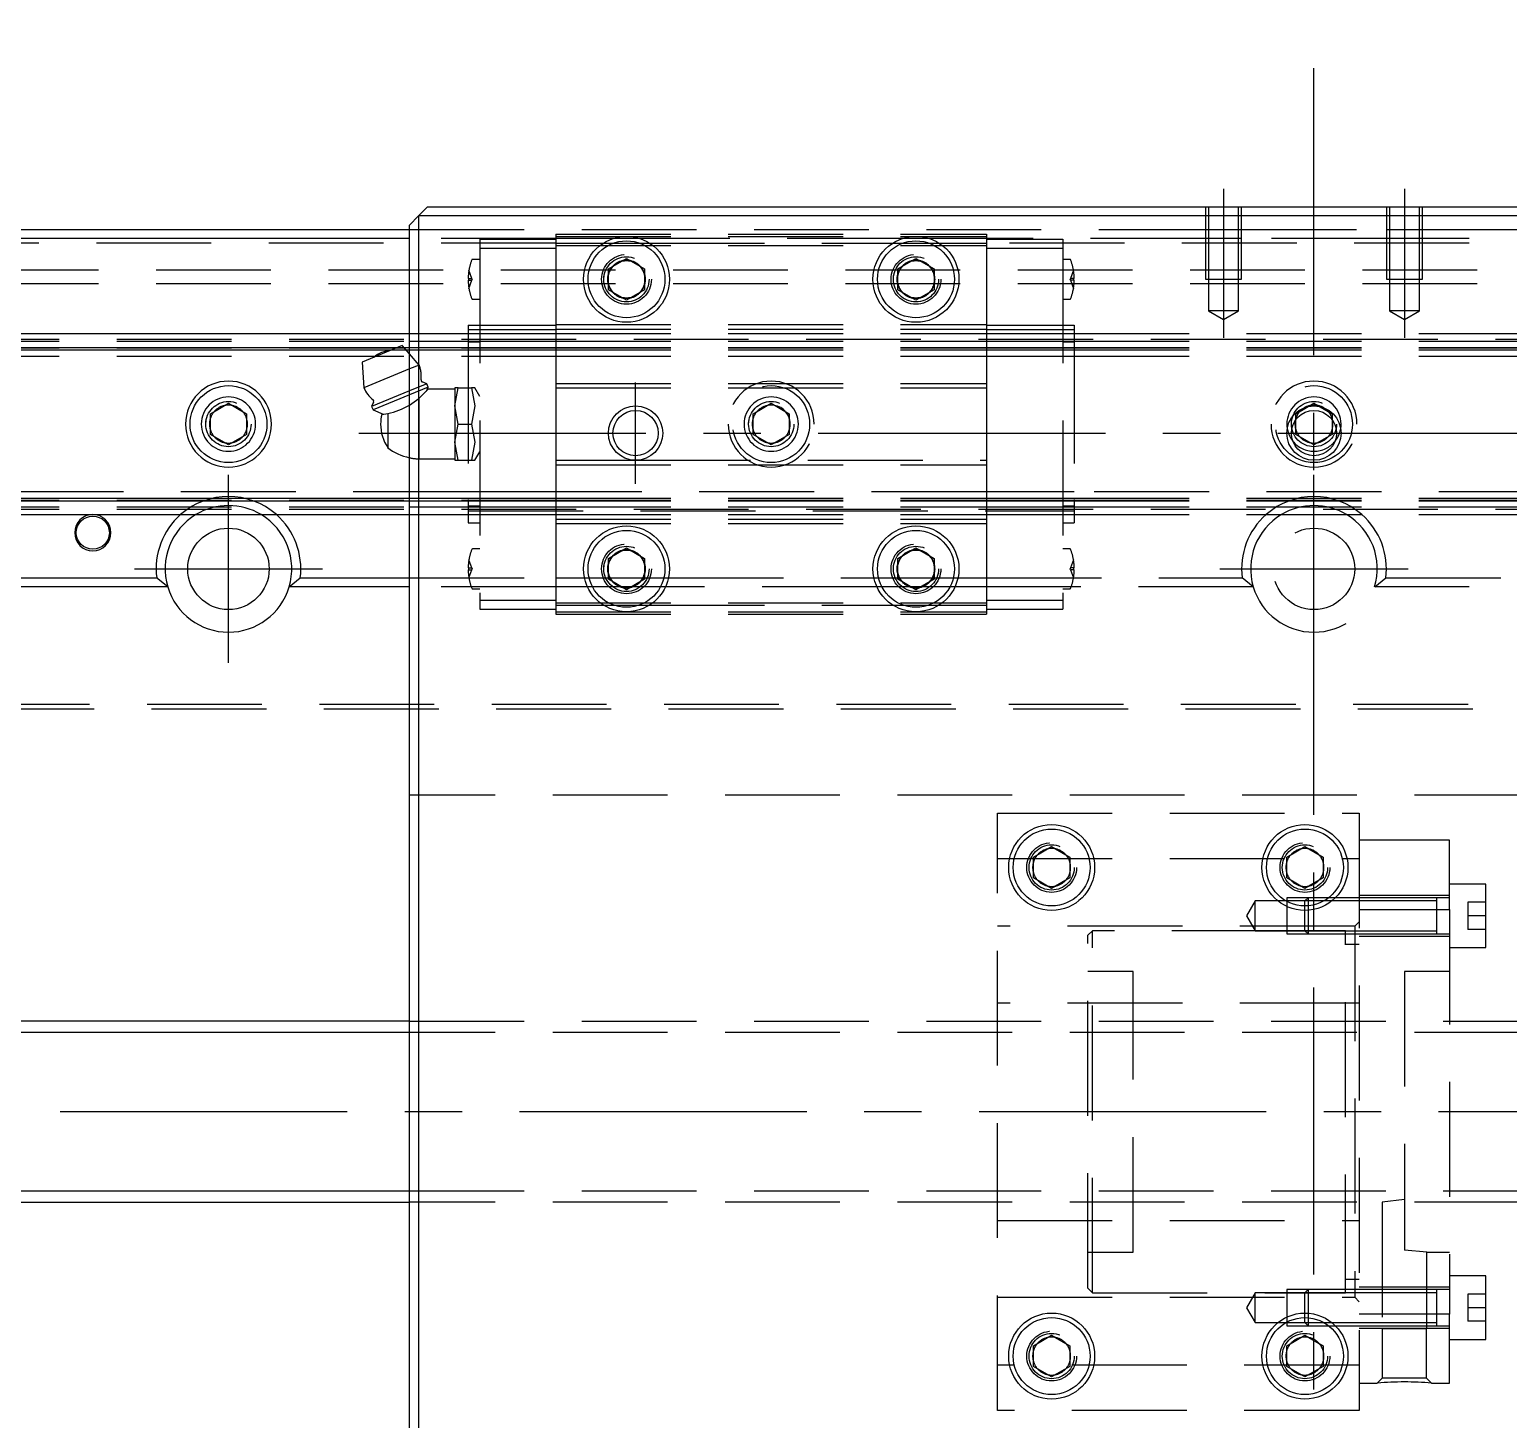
# Model space of a CAD drawing. Extents: x -11 to 991, y -337 to 120.
# Drawn here: x 238 to 401.5, y -34 to 119.6 of the extents above; entities that cross this region are included whole.
import ezdxf

# ---------------------------------------------------------------- set-up
doc = ezdxf.new("R2010")
doc.units = 0
doc.linetypes.add('CENTER', pattern=[50.8, 31.75, -6.35, 6.35, -6.35])
doc.linetypes.add('DASHED', pattern=[19.05, 12.7, -6.35])
doc.layers.get('0').update_dxf_attribs({"linetype": 'CONTINUOUS'})
doc.layers.add('CENTER', color=1, linetype='CENTER')

msp = doc.modelspace()

# ---------------------------------------------------------------- linework, layer by layer
at = {"color": 7, "linetype": 'CONTINUOUS'}
for p, q in [((281, 99), (282, 100)), ((282, 100), (478, 100)), ((280, 98), (281, 99)), ((281, 99), (281, -99)), ((479, 99), (281, 99)), ((280, 96.5), (1, 96.5)), ((2, 97.5), (280, 97.5)), ((280, -98), (280, 98)), ((302, 93.15), (304, 94.31)), ((304, 94.31), (306, 93.15)), ((334, 93.15), (336, 94.31)), ((336, 94.31), (338, 93.15)), ((302, 90.85), (302, 93.15)), ((306, 93.15), (306, 90.85)), ((334, 90.85), (334, 93.15)), ((338, 93.15), (338, 90.85)), ((304, 89.69), (302, 90.85)), ((306, 90.85), (304, 89.69)), ((336, 89.69), (334, 90.85)), ((338, 90.85), (336, 89.69)), ((0, 86), (280, 86)), ((0, 84.48), (278.73, 84.48)), ((0, 84.2), (278.05, 84.2)), ((279.2, 84.68), (274.77, 82.84)), ((280, 83.76), (279.2, 84.68)), ((279.37, 84.48), (280, 84.48)), ((279.62, 84.2), (280, 84.2)), ((274.77, 82.84), (274.97, 80)), ((280, 82.09), (274.97, 80)), ((280, 79.66), (275.83, 77.93)), ((280, 79.22), (275.98, 77.56)), ((258, 77.15), (260, 78.31)), ((258, 74.85), (258, 77.15)), ((260, 78.31), (262, 77.15)), ((262, 77.15), (262, 74.85)), ((276.04, 78.44), (275.83, 77.93)), ((275.83, 77.93), (275.98, 77.56)), ((275.98, 77.56), (277.1, 77.09)), ((276.94, 77.07), (277.6, 77.18)), ((277.6, 77.18), (277.6, 73.4)), ((260, 73.69), (258, 74.85)), ((262, 74.85), (260, 73.69)), ((0, 67.8), (280, 67.8)), ((0, 67.52), (280, 67.52)), ((0, 66), (280, 66)), ((302, 61.15), (304, 62.31)), ((304, 62.31), (306, 61.15)), ((334, 61.15), (336, 62.31)), ((336, 62.31), (338, 61.15)), ((302, 58.85), (302, 61.15)), ((306, 61.15), (306, 58.85)), ((334, 58.85), (334, 61.15)), ((338, 61.15), (338, 58.85)), ((147.94, 59), (252.06, 59)), ((253.29, 58), (252.06, 59)), ((266.71, 58), (267.94, 59)), ((267.94, 59), (280, 59)), ((253.29, 58), (146.71, 58)), ((280, 58), (266.71, 58)), ((304, 57.69), (302, 58.85)), ((306, 58.85), (304, 57.69)), ((336, 57.69), (334, 58.85)), ((338, 58.85), (336, 57.69)), ((349, 28.15), (351, 29.31)), ((349, 25.85), (349, 28.15)), ((351, 29.31), (353, 28.15)), ((353, 28.15), (353, 25.85)), ((377, 28.15), (379, 29.31)), ((377, 25.85), (377, 28.15)), ((379, 29.31), (381, 28.15)), ((381, 28.15), (381, 25.85)), ((351, 24.69), (349, 25.85)), ((353, 25.85), (351, 24.69)), ((379, 24.69), (377, 25.85)), ((381, 25.85), (379, 24.69)), ((280, 10), (28, 10)), ((28, -10), (280, -10)), ((349, -25.85), (351, -24.69)), ((349, -28.15), (349, -25.85)), ((351, -24.69), (353, -25.85)), ((353, -25.85), (353, -28.15)), ((377, -25.85), (379, -24.69)), ((377, -28.15), (377, -25.85)), ((379, -24.69), (381, -25.85)), ((381, -25.85), (381, -28.15)), ((351, -29.31), (349, -28.15)), ((353, -28.15), (351, -29.31)), ((379, -29.31), (377, -28.15)), ((381, -28.15), (379, -29.31))]:
    msp.add_line(p, q, dxfattribs=at)
at = {"color": 3, "linetype": 'DASHED'}
for p, q in [((368, 100), (368, 92)), ((368.35, 100), (368.35, 92)), ((371.65, 92), (371.65, 100)), ((372, 92), (372, 100)), ((388, 100), (388, 92)), ((388.35, 100), (388.35, 92)), ((391.65, 92), (391.65, 100)), ((392, 92), (392, 100)), ((280, 97.5), (368, 97.5)), ((296.2, 96.5), (280, 96.5)), ((296.2, 97), (343.8, 97)), ((296.2, 97), (296.2, 96)), ((296.2, 96.75), (343.8, 96.75)), ((302.48, 96.5), (296.2, 96.5)), ((305.52, 96.5), (302.48, 96.5)), ((334.48, 96.5), (305.52, 96.5)), ((337.52, 96.5), (334.48, 96.5)), ((343.8, 96.5), (337.52, 96.5)), ((343.8, 97), (343.8, 96)), ((368, 96.5), (343.8, 96.5)), ((368, 97.5), (372, 97.5)), ((372, 96.5), (368, 96.5)), ((372, 97.5), (388, 97.5)), ((388, 96.5), (372, 96.5)), ((388, 97.5), (392, 97.5)), ((392, 96.5), (388, 96.5)), ((392, 97.5), (480, 97.5)), ((416.2, 96.5), (392, 96.5)), ((296.2, 96), (0.5, 96)), ((287.77, 96.45), (287.77, 95.45)), ((287.77, 96.45), (296.2, 96.45)), ((287.77, 95.45), (287.77, 56.55)), ((287.77, 95.45), (296.2, 95.45)), ((296.2, 96), (301.44, 96)), ((296.2, 96), (296.2, 87)), ((296.2, 95.75), (343.8, 95.75)), ((301.44, 96), (302.56, 96)), ((302.56, 96), (305.44, 96)), ((305.44, 96), (306.56, 96)), ((306.56, 96), (333.44, 96)), ((333.44, 96), (334.56, 96)), ((334.56, 96), (337.44, 96)), ((337.44, 96), (338.56, 96)), ((338.56, 96), (343.8, 96)), ((343.8, 96.45), (352.23, 96.45)), ((343.8, 96), (343.8, 87)), ((416.2, 96), (343.8, 96)), ((343.8, 95.45), (352.23, 95.45)), ((352.23, 96.45), (352.23, 95.45)), ((352.23, 95.45), (352.23, 56.55)), ((287.77, 94.2), (286.99, 94.2)), ((353.01, 94.2), (352.23, 94.2)), ((760, 93), (0, 93)), ((286.58, 92.1), (286.5, 92.1)), ((286.5, 91.9), (286.58, 91.9)), ((286.9, 92.1), (286.58, 93)), ((286.58, 92.1), (286.9, 92.1)), ((286.58, 91.9), (286.58, 92.1)), ((286.58, 91), (286.9, 91.9)), ((286.58, 91.9), (286.9, 91.9)), ((286.9, 92.1), (286.94, 92)), ((286.9, 91.9), (286.94, 92)), ((301.5, 92), (301.53, 92.41)), ((333.5, 92), (333.53, 92.41)), ((353.1, 92.1), (353.06, 92)), ((353.1, 91.9), (353.06, 92)), ((353.42, 93), (353.1, 92.1)), ((353.42, 92.1), (353.1, 92.1)), ((353.1, 91.9), (353.42, 91)), ((353.42, 91.9), (353.1, 91.9)), ((353.5, 92.1), (353.42, 92.1)), ((353.42, 92.1), (353.42, 91.9)), ((353.42, 91.9), (353.5, 91.9)), ((368, 92), (372, 92)), ((368.35, 92), (368.35, 88.5)), ((371.65, 88.5), (371.65, 92)), ((388, 92), (392, 92)), ((388.35, 92), (388.35, 88.5)), ((391.65, 88.5), (391.65, 92)), ((760, 91.5), (0, 91.5)), ((286.99, 89.8), (287.77, 89.8)), ((352.23, 89.8), (353.01, 89.8)), ((368.35, 88.5), (370, 87.55)), ((371.65, 88.5), (368.35, 88.5)), ((370, 87.55), (371.65, 88.5)), ((388.35, 88.5), (390, 87.55)), ((391.65, 88.5), (388.35, 88.5)), ((390, 87.55), (391.65, 88.5)), ((286.5, 86.93), (287.77, 86.93)), ((286.5, 86.93), (286.5, 84.33)), ((286.5, 86.92), (287.77, 86.92)), ((287.77, 86.93), (296.2, 86.93)), ((296.2, 87), (296.2, 86.5)), ((296.2, 87), (343.8, 87)), ((343.8, 87), (343.8, 86.5)), ((343.8, 86.93), (352.23, 86.93)), ((352.23, 86.93), (353.5, 86.93)), ((352.23, 86.92), (353.5, 86.92)), ((353.5, 86.93), (353.5, 84.33)), ((0, 85.4), (760, 85.4)), ((0, 85.15), (280, 85.15)), ((280, 86), (286.5, 86)), ((280, 85.15), (286.5, 85.15)), ((286.5, 86.46), (287.77, 86.46)), ((286.5, 86), (296.2, 86)), ((286.5, 85.15), (296.2, 85.15)), ((286.5, 85.08), (287.77, 85.08)), ((287.77, 86.46), (296.2, 86.46)), ((296.2, 86.5), (296.2, 80.5)), ((296.2, 86.5), (343.8, 86.5)), ((296.2, 86), (343.8, 86)), ((296.2, 85.15), (343.8, 85.15)), ((343.8, 86.5), (343.8, 80.5)), ((343.8, 86.46), (352.23, 86.46)), ((343.8, 86), (353.5, 86)), ((343.8, 85.15), (353.5, 85.15)), ((352.23, 86.46), (353.5, 86.46)), ((352.23, 85.08), (353.5, 85.08)), ((353.5, 86), (406.5, 86)), ((353.5, 85.15), (406.5, 85.15)), ((0, 84.42), (286.5, 84.42)), ((0, 83.5), (286.5, 83.5)), ((278.05, 84.2), (279.62, 84.2)), ((278.73, 84.48), (279.37, 84.48)), ((280, 84.48), (286.5, 84.48)), ((280, 84.2), (286.5, 84.2)), ((281.07, 82.53), (280, 83.76)), ((286.5, 84.48), (296.2, 84.48)), ((286.5, 84.42), (296.2, 84.42)), ((286.5, 84.33), (286.5, 67.67)), ((286.5, 84.2), (296.2, 84.2)), ((286.5, 83.5), (296.2, 83.5)), ((296.2, 84.48), (343.8, 84.48)), ((296.2, 84.42), (343.8, 84.42)), ((296.2, 84.2), (343.8, 84.2)), ((296.2, 83.5), (343.8, 83.5)), ((343.8, 84.48), (353.5, 84.48)), ((343.8, 84.42), (353.5, 84.42)), ((343.8, 84.2), (353.5, 84.2)), ((343.8, 83.5), (353.5, 83.5)), ((353.5, 84.48), (406.5, 84.48)), ((353.5, 84.42), (406.5, 84.42)), ((353.5, 84.33), (353.5, 67.67)), ((353.5, 84.2), (406.5, 84.2)), ((353.5, 83.5), (406.5, 83.5)), ((281.07, 82.53), (280, 82.09)), ((281.93, 80.45), (280, 79.66)), ((281.93, 80.45), (281.42, 80.66)), ((282.08, 80.08), (281.93, 80.45)), ((296.2, 80.5), (343.8, 80.5)), ((296.2, 80.5), (296.2, 80)), ((343.8, 80.5), (343.8, 80)), ((282.08, 80.08), (280, 79.22)), ((280, 78.1), (281.04, 78.83)), ((281.04, 78.83), (282.08, 79.85)), ((281.04, 78.83), (281.04, 72.15)), ((281.9, 79.64), (282.08, 80.08)), ((285.04, 79.85), (282.08, 79.85)), ((285.4, 80), (285.04, 80)), ((285.04, 80), (285.04, 78)), ((285.04, 78), (285.4, 80)), ((285.4, 80), (286.87, 80)), ((287.22, 80), (286.87, 80)), ((286.87, 80), (287.22, 78)), ((287.77, 79.06), (287.22, 80)), ((296.2, 80), (296.2, 72)), ((296.2, 80), (343.8, 80)), ((343.8, 80), (343.8, 72)), ((285.4, 76), (285.04, 78)), ((285.04, 78), (285.04, 74)), ((287.22, 78), (286.87, 76)), ((318, 77.15), (320, 78.31)), ((318, 74.85), (318, 77.15)), ((320, 78.31), (322, 77.15)), ((322, 77.15), (322, 74.85)), ((378, 77.15), (380, 78.31)), ((378, 76.5), (378, 77.15)), ((380, 78.31), (382, 77.15)), ((382, 77.15), (382, 76.5)), ((257.5, 76), (257.53, 76.41)), ((285.04, 74), (285.4, 76)), ((285.4, 76), (286.87, 76)), ((286.87, 76), (287.22, 74)), ((317.5, 76), (317.53, 76.41)), ((377.5, 76), (377.53, 76.41)), ((378, 74.85), (378, 76.5)), ((382, 76.5), (382, 74.85)), ((285.04, 74), (285.04, 72)), ((285.4, 72), (285.04, 74)), ((287.22, 74), (286.87, 72)), ((320, 73.69), (318, 74.85)), ((322, 74.85), (320, 73.69)), ((380, 73.69), (378, 74.85)), ((382, 74.85), (380, 73.69)), ((281.04, 72.15), (285.04, 72.15)), ((285.04, 72), (285.4, 72)), ((285.4, 72), (286.87, 72)), ((286.87, 72), (287.22, 72)), ((287.22, 72), (287.77, 72.94)), ((296.2, 72), (305, 72)), ((296.2, 72), (296.2, 71.5)), ((305, 72), (343.8, 72)), ((343.8, 72), (343.8, 71.5)), ((296.2, 71.5), (296.2, 65.5)), ((296.2, 71.5), (343.8, 71.5)), ((343.8, 71.5), (343.8, 65.5)), ((286.5, 68.5), (0, 68.5)), ((0, 67.58), (286.5, 67.58)), ((280, 67.8), (286.5, 67.8)), ((280, 67.52), (286.5, 67.52)), ((296.2, 68.5), (286.5, 68.5)), ((286.5, 67.8), (296.2, 67.8)), ((286.5, 67.67), (286.5, 65.07)), ((286.5, 67.58), (296.2, 67.58)), ((286.5, 67.52), (296.2, 67.52)), ((343.8, 68.5), (296.2, 68.5)), ((296.2, 67.8), (343.8, 67.8)), ((296.2, 67.58), (343.8, 67.58)), ((296.2, 67.52), (343.8, 67.52)), ((353.5, 68.5), (343.8, 68.5)), ((343.8, 67.8), (353.5, 67.8)), ((343.8, 67.58), (353.5, 67.58)), ((343.8, 67.52), (353.5, 67.52)), ((406.5, 68.5), (353.5, 68.5)), ((353.5, 67.8), (406.5, 67.8)), ((353.5, 67.67), (353.5, 65.07)), ((353.5, 67.58), (406.5, 67.58)), ((353.5, 67.52), (406.5, 67.52)), ((0, 66.85), (280, 66.85)), ((0, 66.6), (760, 66.6)), ((280, 66.85), (286.5, 66.85)), ((280, 66), (286.5, 66)), ((287.77, 66.92), (286.5, 66.92)), ((286.5, 66.85), (296.2, 66.85)), ((286.5, 66.4), (353.5, 66.4)), ((286.5, 66), (296.2, 66)), ((296.2, 66.85), (343.8, 66.85)), ((296.2, 66), (343.8, 66)), ((296.2, 65.5), (343.8, 65.5)), ((296.2, 65.5), (296.2, 65)), ((343.8, 66.85), (353.5, 66.85)), ((343.8, 66), (353.5, 66)), ((343.8, 65.5), (343.8, 65)), ((353.5, 66.92), (352.23, 66.92)), ((353.5, 66.85), (406.5, 66.85)), ((353.5, 66), (406.5, 66)), ((286.5, 65.08), (287.77, 65.08)), ((286.5, 65.07), (287.77, 65.07)), ((296.2, 65), (296.2, 56)), ((296.2, 65), (343.8, 65)), ((343.8, 65), (343.8, 56)), ((352.23, 65.08), (353.5, 65.08)), ((352.23, 65.07), (353.5, 65.07)), ((287.77, 62.2), (286.99, 62.2)), ((353.01, 62.2), (352.23, 62.2)), ((286.9, 60.1), (286.58, 61)), ((353.42, 61), (353.1, 60.1)), ((280, 59), (296.2, 59)), ((286.58, 60.1), (286.5, 60.1)), ((286.5, 59.9), (286.58, 59.9)), ((286.58, 60.1), (286.9, 60.1)), ((286.58, 59.9), (286.58, 60.1)), ((286.58, 59), (286.9, 59.9)), ((286.58, 59.9), (286.9, 59.9)), ((286.9, 60.1), (286.94, 60)), ((286.9, 59.9), (286.94, 60)), ((296.2, 59), (299.36, 59)), ((299.36, 59), (299.87, 59)), ((299.87, 59), (301.44, 59)), ((301.44, 59), (301.71, 59)), ((301.5, 60), (301.53, 60.41)), ((301.71, 59), (302, 59)), ((302, 59), (302.15, 59)), ((302.15, 59), (302.2, 59)), ((302.2, 59), (305.8, 59)), ((305.8, 59), (305.85, 59)), ((305.85, 59), (306, 59)), ((306, 59), (306.29, 59)), ((306.29, 59), (306.56, 59)), ((306.56, 59), (308.13, 59)), ((308.13, 59), (308.64, 59)), ((308.64, 59), (331.36, 59)), ((331.36, 59), (331.87, 59)), ((331.87, 59), (333.44, 59)), ((333.44, 59), (333.71, 59)), ((333.5, 60), (333.53, 60.41)), ((333.71, 59), (334, 59)), ((334, 59), (334.15, 59)), ((334.15, 59), (334.2, 59)), ((334.2, 59), (337.8, 59)), ((337.8, 59), (337.85, 59)), ((337.85, 59), (338, 59)), ((338, 59), (338.29, 59)), ((338.29, 59), (338.56, 59)), ((338.56, 59), (340.13, 59)), ((340.13, 59), (340.64, 59)), ((340.64, 59), (343.8, 59)), ((343.8, 59), (372.06, 59)), ((353.1, 60.1), (353.06, 60)), ((353.1, 59.9), (353.06, 60)), ((353.42, 60.1), (353.1, 60.1)), ((353.1, 59.9), (353.42, 59)), ((353.42, 59.9), (353.1, 59.9)), ((353.5, 60.1), (353.42, 60.1)), ((353.42, 60.1), (353.42, 59.9)), ((353.42, 59.9), (353.5, 59.9)), ((373.29, 58), (372.06, 59)), ((386.71, 58), (387.94, 59)), ((387.94, 59), (416.2, 59)), ((296.2, 58), (280, 58)), ((286.99, 57.8), (287.77, 57.8)), ((299.69, 58), (296.2, 58)), ((300.25, 58), (299.69, 58)), ((302.11, 58), (300.25, 58)), ((302.5, 58), (302.11, 58)), ((303.36, 58), (302.5, 58)), ((303.46, 58), (303.36, 58)), ((303.5, 58), (303.46, 58)), ((304.5, 58), (303.5, 58)), ((304.54, 58), (304.5, 58)), ((304.64, 58), (304.54, 58)), ((305.5, 58), (304.64, 58)), ((305.89, 58), (305.5, 58)), ((307.75, 58), (305.89, 58)), ((308.31, 58), (307.75, 58)), ((331.69, 58), (308.31, 58)), ((332.25, 58), (331.69, 58)), ((334.11, 58), (332.25, 58)), ((334.5, 58), (334.11, 58)), ((335.36, 58), (334.5, 58)), ((335.46, 58), (335.36, 58)), ((335.5, 58), (335.46, 58)), ((336.5, 58), (335.5, 58)), ((336.54, 58), (336.5, 58)), ((336.64, 58), (336.54, 58)), ((337.5, 58), (336.64, 58)), ((337.89, 58), (337.5, 58)), ((339.75, 58), (337.89, 58)), ((340.31, 58), (339.75, 58)), ((343.8, 58), (340.31, 58)), ((373.29, 58), (343.8, 58)), ((352.23, 57.8), (353.01, 57.8)), ((416.2, 58), (386.71, 58)), ((287.77, 56.55), (287.77, 55.55)), ((287.77, 56.55), (296.2, 56.55)), ((296.2, 56.25), (343.8, 56.25)), ((296.2, 56), (301.44, 56)), ((296.2, 56), (296.2, 55)), ((301.44, 56), (302.56, 56)), ((302.56, 56), (305.44, 56)), ((305.44, 56), (306.56, 56)), ((306.56, 56), (333.44, 56)), ((333.44, 56), (334.56, 56)), ((334.56, 56), (337.44, 56)), ((337.44, 56), (338.56, 56)), ((338.56, 56), (343.8, 56)), ((343.8, 56.55), (352.23, 56.55)), ((343.8, 56), (343.8, 55)), ((352.23, 56.55), (352.23, 55.55)), ((287.77, 55.55), (296.2, 55.55)), ((296.2, 55.25), (343.8, 55.25)), ((296.2, 55), (343.8, 55)), ((343.8, 55.55), (352.23, 55.55)), ((759.5, 44.5), (0.5, 44.5)), ((759, 45), (1, 45)), ((480, 35), (280, 35)), ((345, 33), (385, 33)), ((345, -33), (345, 33)), ((385, 33), (385, -33)), ((395, 30), (385, 30)), ((395, 22.36), (395, 30)), ((345, 28), (385, 28)), ((348.5, 27), (348.52, 27.3)), ((376.5, 27), (376.52, 27.3)), ((399, 25.15), (395, 25.15)), ((399, 18.15), (399, 25.15)), ((373.5, 23.3), (372.55, 21.65)), ((377, 23.3), (373.5, 23.3)), ((373.5, 20), (373.5, 23.3)), ((379.35, 23.65), (377, 23.65)), ((377, 23.65), (377, 23.25)), ((379, 23.3), (377, 23.3)), ((377, 23.25), (377, 22.69)), ((379.35, 23.65), (379, 23.3)), ((381.09, 23.3), (379, 23.3)), ((379, 22.75), (379, 23.3)), ((381.62, 23.65), (379.35, 23.65)), ((381.62, 23.65), (379.35, 23.65)), ((379.35, 23.65), (379.35, 22.76)), ((381.98, 23.3), (381.09, 23.3)), ((382.37, 23.65), (381.62, 23.65)), ((382.37, 23.65), (381.62, 23.65)), ((385, 23.3), (381.98, 23.3)), ((385, 23.65), (382.37, 23.65)), ((385, 23.65), (382.37, 23.65)), ((395, 23.9), (385, 23.9)), ((393.6, 23.65), (385, 23.65)), ((393.6, 23.3), (385, 23.3)), ((393.6, 23.65), (393.59, 23.65)), ((395, 23.65), (393.6, 23.65)), ((393.6, 23.65), (393.6, 23.65)), ((393.6, 19.65), (393.6, 23.65)), ((399, 23.15), (397, 23.15)), ((397, 23.15), (397, 21.65)), ((372.55, 21.65), (373.5, 20)), ((377, 22.69), (377, 19.65)), ((379, 22.25), (379, 22.75)), ((379, 20), (379, 22.25)), ((379.35, 22.76), (379.35, 22.26)), ((379.35, 22.26), (379.35, 19.65)), ((385, 22.36), (395, 22.36)), ((395, 22.36), (395, -22.36)), ((397, 21.65), (397, 20.15)), ((399, 21.65), (397, 21.65)), ((384.5, 20.5), (345, 20.5)), ((355.5, 20), (355, 19.5)), ((377, 20), (355.5, 20)), ((355.5, -20), (355.5, 20)), ((373.5, 20), (377, 20)), ((377, 20), (379, 20)), ((379, 20), (377, 20)), ((377, 19.65), (379.35, 19.65)), ((383.5, 20), (379, 20)), ((379, 20), (379.35, 19.65)), ((379, 20), (385, 20)), ((379.35, 19.65), (385, 19.65)), ((379.35, 19.65), (385, 19.65)), ((383.5, 19.65), (383.5, 20)), ((383.5, -19.65), (383.5, 19.65)), ((385, 21), (384.5, 20.5)), ((384.5, 20.5), (384.5, -20.5)), ((385, 20), (393.6, 20)), ((385, 19.65), (393.6, 19.65)), ((393.59, 19.65), (393.6, 19.65)), ((393.6, 19.65), (395, 19.65)), ((393.6, 19.65), (393.6, 19.65)), ((393.6, 19.65), (393.6, 19.65)), ((399, 20.15), (397, 20.15)), ((355, -19.5), (355, 19.5)), ((385, 18.5), (383.5, 18.5)), ((385, 19.4), (395, 19.4)), ((395, 18.15), (399, 18.15)), ((360, 15.5), (355, 15.5)), ((360, -15.5), (360, 15.5)), ((395, 15.5), (390, 15.5)), ((390, 15.5), (390, -15.3)), ((384.5, 12), (345, 12)), ((385, 12), (384.5, 12)), ((280, 10), (480, 10)), ((480, 8.75), (280, 8.75)), ((280, -8.75), (480, -8.75)), ((390, -9.69), (387.54, -10)), ((480, -10), (280, -10)), ((387.54, -10), (387.54, -24)), ((345, -12), (384.5, -12)), ((384.5, -12), (385, -12)), ((384.5, -12), (385, -12)), ((355, -15.5), (360, -15.5)), ((392.46, -15.5), (390, -15.3)), ((392.46, -24), (392.46, -15.5)), ((392.46, -15.5), (395, -15.5)), ((355, -19.5), (355.5, -20)), ((383.5, -18.5), (385, -18.5)), ((395, -19.4), (385, -19.4)), ((399, -18.15), (395, -18.15)), ((399, -25.15), (399, -18.15)), ((345, -20.5), (384.5, -20.5)), ((355.5, -20), (377, -20)), ((373.5, -20), (372.55, -21.65)), ((377, -20), (373.5, -20)), ((373.5, -21.65), (373.5, -20)), ((379.35, -19.65), (377, -19.65)), ((377, -19.65), (377, -22.69)), ((379, -20), (377, -20)), ((377, -20), (379, -20)), ((379.35, -19.65), (379, -20)), ((379, -20), (383.5, -20)), ((385, -20), (379, -20)), ((379, -22.25), (379, -20)), ((385, -19.65), (379.35, -19.65)), ((385, -19.65), (379.35, -19.65)), ((379.35, -19.65), (379.35, -22.26)), ((383.5, -20), (383.5, -19.65)), ((384.5, -20.5), (385, -21)), ((393.6, -19.65), (385, -19.65)), ((393.6, -20), (385, -20)), ((393.6, -19.65), (393.59, -19.65)), ((395, -19.65), (393.6, -19.65)), ((393.6, -19.65), (393.6, -19.65)), ((393.6, -20), (393.6, -19.65)), ((393.6, -23.65), (393.6, -19.65)), ((393.6, -23.65), (393.6, -19.65)), ((393.6, -23.3), (393.6, -20)), ((399, -20.15), (397, -20.15)), ((397, -20.15), (397, -21.65)), ((372.55, -21.65), (373.5, -23.3)), ((373.5, -23.3), (373.5, -21.65)), ((377, -22.69), (377, -23.25)), ((379, -22.75), (379, -22.25)), ((379, -23.3), (379, -22.75)), ((379.35, -22.26), (379.35, -22.76)), ((379.35, -22.76), (379.35, -23.65)), ((395, -22.36), (385, -22.36)), ((395, -30), (395, -22.36)), ((399, -21.65), (397, -21.65)), ((397, -21.65), (397, -23.15)), ((373.5, -23.3), (377, -23.3)), ((377, -23.25), (377, -23.65)), ((377, -23.3), (379, -23.3)), ((377, -23.65), (379.35, -23.65)), ((379, -23.3), (379.35, -23.65)), ((379, -23.3), (381.09, -23.3)), ((379.35, -23.65), (381.62, -23.65)), ((379.35, -23.65), (381.62, -23.65)), ((381.09, -23.3), (381.98, -23.3)), ((381.62, -23.65), (382.37, -23.65)), ((381.62, -23.65), (382.37, -23.65)), ((381.98, -23.3), (385, -23.3)), ((382.37, -23.65), (385, -23.65)), ((382.37, -23.65), (385, -23.65)), ((385, -23.3), (393.6, -23.3)), ((385, -23.65), (393.6, -23.65)), ((385, -23.9), (395, -23.9)), ((392.46, -24), (387.54, -24)), ((387.55, -24), (387.55, -29.45)), ((392.45, -29.45), (392.45, -24)), ((393.59, -23.65), (393.6, -23.65)), ((393.6, -23.65), (393.6, -23.3)), ((393.6, -23.65), (395, -23.65)), ((393.6, -23.65), (393.6, -23.65)), ((399, -23.15), (397, -23.15)), ((395, -25.15), (399, -25.15)), ((348.5, -27), (348.52, -26.7)), ((376.5, -27), (376.52, -26.7)), ((385, -28), (345, -28)), ((385, -30), (387, -30)), ((387.55, -29.45), (387, -30)), ((392.45, -29.45), (387.55, -29.45)), ((393, -30), (392.45, -29.45)), ((393, -30), (392.98, -30)), ((393, -30), (395, -30)), ((385, -33), (345, -33))]:
    msp.add_line(p, q, dxfattribs=at)
at = {"color": 3, "linetype": 'CONTINUOUS'}
for p, q in [((280, 8.75), (28, 8.75)), ((28, -8.75), (280, -8.75))]:
    msp.add_line(p, q, dxfattribs=at)
at = {"color": 7, "linetype": 'CONTINUOUS'}
for centre, radius in [((304, 92), 4.75), ((336, 92), 4.75), ((304, 92), 4.25), ((336, 92), 4.25), ((260, 76), 4.25), ((305, 75), 2.5), ((380, 75), 3), ((380, 75), 2.5), ((260, 60), 4.5), ((304, 60), 4.75), ((304, 60), 4.25), ((336, 60), 4.75), ((336, 60), 4.25), ((351, 27), 4.75), ((351, 27), 4.25), ((379, 27), 4.75), ((379, 27), 4.25), ((351, -27), 4.75), ((351, -27), 4.25), ((379, -27), 4.75), ((379, -27), 4.25)]:
    msp.add_circle(centre, radius, dxfattribs=at)
at = {"color": 3, "linetype": 'DASHED'}
for centre, radius in [((304, 92), 2.75), ((304, 92), 2.5), ((304, 92), 2.07), ((336, 92), 2.75), ((336, 92), 2.5), ((336, 92), 2.07), ((320, 76), 4.25), ((380, 76), 4.25), ((260, 76), 2.5), ((320, 76), 2.5), ((380, 76), 2.5), ((380, 60), 4.5), ((304, 60), 2.75), ((304, 60), 2.5), ((336, 60), 2.75), ((336, 60), 2.5), ((304, 60), 2.07), ((336, 60), 2.07), ((351, 27), 2.75), ((351, 27), 2.5), ((379, 27), 2.75), ((379, 27), 2.5), ((351, -27), 2.75), ((351, -27), 2.5), ((379, -27), 2.75), ((379, -27), 2.5)]:
    msp.add_circle(centre, radius, dxfattribs=at)
at = {"color": 3, "linetype": 'CONTINUOUS'}
for centre, radius in [((305, 75), 3), ((245, 64), 1.83)]:
    msp.add_circle(centre, radius, dxfattribs=at)
at = {"color": 3, "linetype": 'DASHED'}
for centre, radius, start, end in [((292.5, 92), 6, 159.1494, 170.4059), ((286.99, 94.1), 0.1, 90, 159.1494), ((304, 92), 2.06, 134.0859, 165.9141), ((304, 92), 2.1, 137.7528, 162.2472), ((304, 92), 2.1, 102.2472, 137.7528), ((304, 92), 2.06, 105.9141, 134.0859), ((304, 92), 2.06, 74.0859, 105.9141), ((304, 92), 2.1, 77.7528, 102.2472), ((304, 92), 2.1, 42.2472, 77.7528), ((304, 92), 2.06, 45.9141, 74.0859), ((304, 92), 2.06, 14.0859, 45.9141), ((304, 92), 2.1, 17.7528, 42.2472), ((336, 92), 2.06, 134.0859, 165.9141), ((336, 92), 2.1, 137.7528, 162.2472), ((336, 92), 2.1, 102.2472, 137.7528), ((336, 92), 2.06, 105.9141, 134.0859), ((336, 92), 2.06, 74.0859, 105.9141), ((336, 92), 2.1, 77.7528, 102.2472), ((336, 92), 2.1, 42.2472, 77.7528), ((336, 92), 2.06, 45.9141, 74.0859), ((336, 92), 2.06, 14.0859, 45.9141), ((336, 92), 2.1, 17.7528, 42.2472), ((353.01, 94.1), 0.1, 20.8506, 90), ((347.5, 92), 6, 9.5941, 20.8506), ((292.5, 92), 6, 170.4203, 179.0449), ((292.5, 92), 6, 180.9551, 189.5797), ((304, 92), 2.1, 162.2472, 180), ((304, 92), 2.1, 180, 197.7528), ((304, 92), 2.06, 165.9141, 194.0859), ((304, 92), 2.1, 342.2472, 17.7528), ((304, 92), 2.06, 0, 14.0859), ((304, 92), 2.06, 345.9141, 0), ((336, 92), 2.1, 162.2472, 180), ((336, 92), 2.1, 180, 197.7528), ((336, 92), 2.06, 165.9141, 194.0859), ((336, 92), 2.1, 342.2472, 17.7528), ((336, 92), 2.06, 0, 14.0859), ((336, 92), 2.06, 345.9141, 0), ((347.5, 92), 6, 0.9551, 9.5797), ((347.5, 92), 6, 350.4203, 359.0449), ((292.5, 92), 6, 189.5941, 200.8506), ((304, 92), 2.06, 194.0859, 225.9141), ((304, 92), 2.1, 197.7528, 222.2472), ((304, 92), 2.1, 222.2472, 257.7528), ((304, 92), 2.06, 225.9141, 254.0859), ((304, 92), 2.06, 254.0859, 285.9141), ((304, 92), 2.1, 257.7528, 282.2472), ((304, 92), 2.1, 282.2472, 317.7528), ((304, 92), 2.06, 285.9141, 314.0859), ((304, 92), 2.06, 314.0859, 345.9141), ((304, 92), 2.1, 317.7528, 342.2472), ((336, 92), 2.06, 194.0859, 225.9141), ((336, 92), 2.1, 197.7528, 222.2472), ((336, 92), 2.1, 222.2472, 257.7528), ((336, 92), 2.06, 225.9141, 254.0859), ((336, 92), 2.06, 254.0859, 285.9141), ((336, 92), 2.1, 257.7528, 282.2472), ((336, 92), 2.1, 282.2472, 317.7528), ((336, 92), 2.06, 285.9141, 314.0859), ((336, 92), 2.06, 314.0859, 345.9141), ((336, 92), 2.1, 317.7528, 342.2472), ((347.5, 92), 6, 339.1494, 350.4059), ((286.99, 89.9), 0.1, 200.8506, 270), ((353.01, 89.9), 0.1, 270, 339.1494), ((278.02, 81.27), 3.3, 353.1639, 22.4998), ((281.49, 80.85), 0.2, 173.1612, 247.4985), ((320, 76), 4.75, 0, 180), ((380, 76), 4.75, 0, 180), ((260, 76), 3, 0, 180), ((320, 76), 3, 0, 180), ((380, 76), 3, 0, 180), ((260, 76), 2.1, 137.7528, 162.2472), ((260, 76), 2.1, 102.2472, 137.7528), ((260, 76), 2.1, 77.7528, 102.2472), ((260, 76), 2.1, 42.2472, 77.7528), ((260, 76), 2.1, 17.7528, 42.2472), ((320, 76), 2.1, 137.7528, 162.2472), ((320, 76), 2.1, 102.2472, 137.7528), ((320, 76), 2.1, 17.7528, 102.2472), ((380, 76), 2.1, 137.7528, 162.2472), ((380, 76), 2.1, 102.2472, 137.7528), ((380, 76), 2.1, 77.7528, 102.2472), ((380, 76), 2.1, 42.2472, 77.7528), ((380, 76), 2.1, 17.7528, 42.2472), ((260, 76), 3, 180, 0), ((260, 76), 2.1, 162.2472, 180), ((260, 76), 2.1, 180, 197.7528), ((260, 76), 2.1, 197.7528, 222.2472), ((260, 76), 2.1, 317.7528, 342.2472), ((260, 76), 2.1, 342.2472, 17.7528), ((320, 76), 4.75, 180, 0), ((320, 76), 3, 180, 0), ((320, 76), 2.1, 162.2472, 180), ((320, 76), 2.1, 180, 197.7528), ((320, 76), 2.1, 197.7528, 222.2472), ((320, 76), 2.1, 317.7528, 342.2472), ((320, 76), 2.1, 342.2472, 17.7528), ((380, 76), 4.75, 180, 0), ((380, 76), 3, 180, 218.6822), ((380, 76), 2.1, 168.463, 180), ((380, 76), 2.1, 180, 197.7528), ((380, 76), 2.1, 162.2472, 168.463), ((380, 76), 2.1, 197.7528, 222.2472), ((380, 76), 2.1, 317.7528, 342.2472), ((380, 76), 2.1, 11.537, 17.7528), ((380, 76), 2.1, 342.2472, 11.537), ((380, 76), 3, 321.3178, 0), ((260, 76), 2.1, 222.2472, 257.7528), ((260, 76), 2.1, 257.7528, 282.2472), ((260, 76), 2.1, 282.2472, 317.7528), ((320, 76), 2.1, 222.2472, 257.7528), ((320, 76), 2.1, 257.7528, 282.2472), ((320, 76), 2.1, 282.2472, 317.7528), ((380, 76), 3, 218.6822, 321.3178), ((380, 76), 2.1, 222.2472, 257.7528), ((380, 76), 2.1, 257.7528, 282.2472), ((380, 76), 2.1, 282.2472, 317.7528), ((281.27, 78.15), 6, 257.7689, 267.8214), ((260, 60), 8, 48.5904, 131.4096), ((380, 60), 8, 48.5904, 131.4096), ((260, 60), 7, 58.9973, 121.0027), ((380, 60), 8, 131.4096, 187.1808), ((380, 60), 7, 121.0027, 196.6015), ((380, 60), 7, 58.9973, 121.0027), ((380, 60), 7, 343.3985, 58.9973), ((380, 60), 8, 352.8192, 48.5904), ((292.5, 60), 6, 159.1494, 170.4059), ((286.99, 62.1), 0.1, 90, 159.1494), ((353.01, 62.1), 0.1, 20.8506, 90), ((347.5, 60), 6, 9.5941, 20.8506), ((292.5, 60), 6, 170.4203, 179.0449), ((304, 60), 2.1, 162.2472, 180), ((304, 60), 2.06, 165.9141, 194.0859), ((304, 60), 2.06, 134.0859, 165.9141), ((304, 60), 2.1, 137.7528, 162.2472), ((304, 60), 2.1, 102.2472, 137.7528), ((304, 60), 2.06, 105.9141, 134.0859), ((304, 60), 2.06, 74.0859, 105.9141), ((304, 60), 2.1, 77.7528, 102.2472), ((304, 60), 2.1, 42.2472, 77.7528), ((304, 60), 2.06, 45.9141, 74.0859), ((304, 60), 2.06, 14.0859, 45.9141), ((304, 60), 2.1, 17.7528, 42.2472), ((304, 60), 2.1, 342.2472, 17.7528), ((304, 60), 2.06, 0, 14.0859), ((336, 60), 2.1, 162.2472, 180), ((336, 60), 2.06, 165.9141, 194.0859), ((336, 60), 2.06, 134.0859, 165.9141), ((336, 60), 2.1, 137.7528, 162.2472), ((336, 60), 2.1, 102.2472, 137.7528), ((336, 60), 2.06, 105.9141, 134.0859), ((336, 60), 2.06, 74.0859, 105.9141), ((336, 60), 2.1, 77.7528, 102.2472), ((336, 60), 2.1, 42.2472, 77.7528), ((336, 60), 2.06, 45.9141, 74.0859), ((336, 60), 2.06, 14.0859, 45.9141), ((336, 60), 2.1, 17.7528, 42.2472), ((336, 60), 2.1, 342.2472, 17.7528), ((336, 60), 2.06, 0, 14.0859), ((347.5, 60), 6, 0.9551, 9.5797), ((292.5, 60), 6, 180.9551, 189.5797), ((292.5, 60), 6, 189.5941, 200.8506), ((304, 60), 2.1, 180, 197.7528), ((304, 60), 2.06, 194.0859, 225.9141), ((304, 60), 2.1, 197.7528, 222.2472), ((304, 60), 2.06, 314.0859, 345.9141), ((304, 60), 2.1, 317.7528, 342.2472), ((304, 60), 2.06, 345.9141, 0), ((336, 60), 2.1, 180, 197.7528), ((336, 60), 2.06, 194.0859, 225.9141), ((336, 60), 2.1, 197.7528, 222.2472), ((336, 60), 2.06, 314.0859, 345.9141), ((336, 60), 2.1, 317.7528, 342.2472), ((336, 60), 2.06, 345.9141, 0), ((347.5, 60), 6, 339.1494, 350.4059), ((347.5, 60), 6, 350.4203, 359.0449), ((286.99, 57.9), 0.1, 200.8506, 270), ((304, 60), 2.1, 222.2472, 257.7528), ((304, 60), 2.06, 225.9141, 254.0859), ((304, 60), 2.06, 254.0859, 285.9141), ((304, 60), 2.1, 257.7528, 282.2472), ((304, 60), 2.1, 282.2472, 317.7528), ((304, 60), 2.06, 285.9141, 314.0859), ((336, 60), 2.1, 222.2472, 257.7528), ((336, 60), 2.06, 225.9141, 254.0859), ((336, 60), 2.06, 254.0859, 285.9141), ((336, 60), 2.1, 257.7528, 282.2472), ((336, 60), 2.1, 282.2472, 317.7528), ((336, 60), 2.06, 285.9141, 314.0859), ((353.01, 57.9), 0.1, 270, 339.1494), ((380, 60), 7, 196.6015, 343.3985), ((351, 27), 2.1, 137.7528, 162.2472), ((351, 27), 2.1, 102.2472, 137.7528), ((351, 27), 2.1, 77.7528, 102.2472), ((351, 27), 2.1, 42.2472, 77.7528), ((351, 27), 2.1, 17.7528, 42.2472), ((379, 27), 2.1, 137.7528, 162.2472), ((379, 27), 2.1, 102.2472, 137.7528), ((379, 27), 2.1, 77.7528, 102.2472), ((379, 27), 2.1, 42.2472, 77.7528), ((379, 27), 2.1, 17.7528, 42.2472), ((351, 27), 2.1, 162.2472, 180), ((351, 27), 2.1, 180, 197.7528), ((351, 27), 2.1, 197.7528, 222.2472), ((351, 27), 2.1, 317.7528, 342.2472), ((351, 27), 2.1, 342.2472, 17.7528), ((379, 27), 2.1, 162.2472, 180), ((379, 27), 2.1, 180, 197.7528), ((379, 27), 2.1, 197.7528, 222.2472), ((379, 27), 2.1, 317.7528, 342.2472), ((379, 27), 2.1, 342.2472, 17.7528), ((351, 27), 2.1, 222.2472, 257.7528), ((351, 27), 2.1, 257.7528, 282.2472), ((351, 27), 2.1, 282.2472, 317.7528), ((379, 27), 2.1, 222.2472, 257.7528), ((379, 27), 2.1, 257.7528, 282.2472), ((379, 27), 2.1, 282.2472, 317.7528), ((351, -27), 2.1, 137.7528, 162.2472), ((351, -27), 2.1, 102.2472, 137.7528), ((351, -27), 2.1, 77.7528, 102.2472), ((351, -27), 2.1, 42.2472, 77.7528), ((351, -27), 2.1, 17.7528, 42.2472), ((379, -27), 2.1, 137.7528, 162.2472), ((379, -27), 2.1, 102.2472, 137.7528), ((379, -27), 2.1, 77.7528, 102.2472), ((379, -27), 2.1, 42.2472, 77.7528), ((379, -27), 2.1, 17.7528, 42.2472), ((351, -27), 2.1, 162.2472, 180), ((351, -27), 2.1, 180, 197.7528), ((351, -27), 2.1, 197.7528, 222.2472), ((351, -27), 2.1, 317.7528, 342.2472), ((351, -27), 2.1, 342.2472, 17.7528), ((379, -27), 2.1, 162.2472, 180), ((379, -27), 2.1, 180, 197.7528), ((379, -27), 2.1, 197.7528, 222.2472), ((379, -27), 2.1, 317.7528, 342.2472), ((379, -27), 2.1, 342.2472, 17.7528), ((351, -27), 2.1, 222.2472, 257.7528), ((351, -27), 2.1, 257.7528, 282.2472), ((351, -27), 2.1, 282.2472, 317.7528), ((379, -27), 2.1, 222.2472, 257.7528), ((379, -27), 2.1, 257.7528, 282.2472), ((379, -27), 2.1, 282.2472, 317.7528), ((390, -62.79), 32.93, 84.7732, 95.2268)]:
    msp.add_arc(centre, radius, start, end, dxfattribs=at)
at = {"color": 7, "linetype": 'CONTINUOUS'}
for centre, radius, start, end in [((278.15, 80.95), 3.2, 112.5, 130.7094), ((278.15, 80.95), 3.2, 94.2906, 112.5), ((260, 76), 4.75, 0, 180), ((278.02, 81.27), 3.3, 202.5002, 231.8361), ((275.86, 78.51), 0.2, 337.5015, 51.8388), ((281.52, 76), 4.7, 166.8211, 179.9998), ((275.97, 85.01), 8, 281.7644, 300.2609), ((260, 76), 4.75, 180, 0), ((281.52, 76), 4.7, 180.0002, 213.5861), ((281.27, 78.15), 6, 232.2738, 257.7689), ((245, 64), 2, 180, 90), ((245, 64), 2, 90, 180), ((260, 60), 8, 131.4096, 187.1808), ((260, 60), 7, 121.0027, 196.6015), ((260, 60), 7, 343.3985, 58.9973), ((260, 60), 8, 352.8192, 48.5904), ((260, 60), 7, 196.6015, 343.3985)]:
    msp.add_arc(centre, radius, start, end, dxfattribs=at)
at = {"layer": 'CENTER', "color": 1, "linetype": 'CENTER'}
for p, q in [((380, -119.6), (380, 119.6)), ((370, 102), (370, 85.55)), ((390, 102), (390, 85.55)), ((305, 69.4), (305, 80.6)), ((274.4, 75), (485.6, 75)), ((260, 49.6), (260, 70.4)), ((380, 49.6), (380, 70.4)), ((249.6, 60), (270.4, 60)), ((369.6, 60), (390.4, 60)), ((831.93, 0), (-11.1, 0))]:
    msp.add_line(p, q, dxfattribs=at)

doc.saveas('drawing.dxf')
